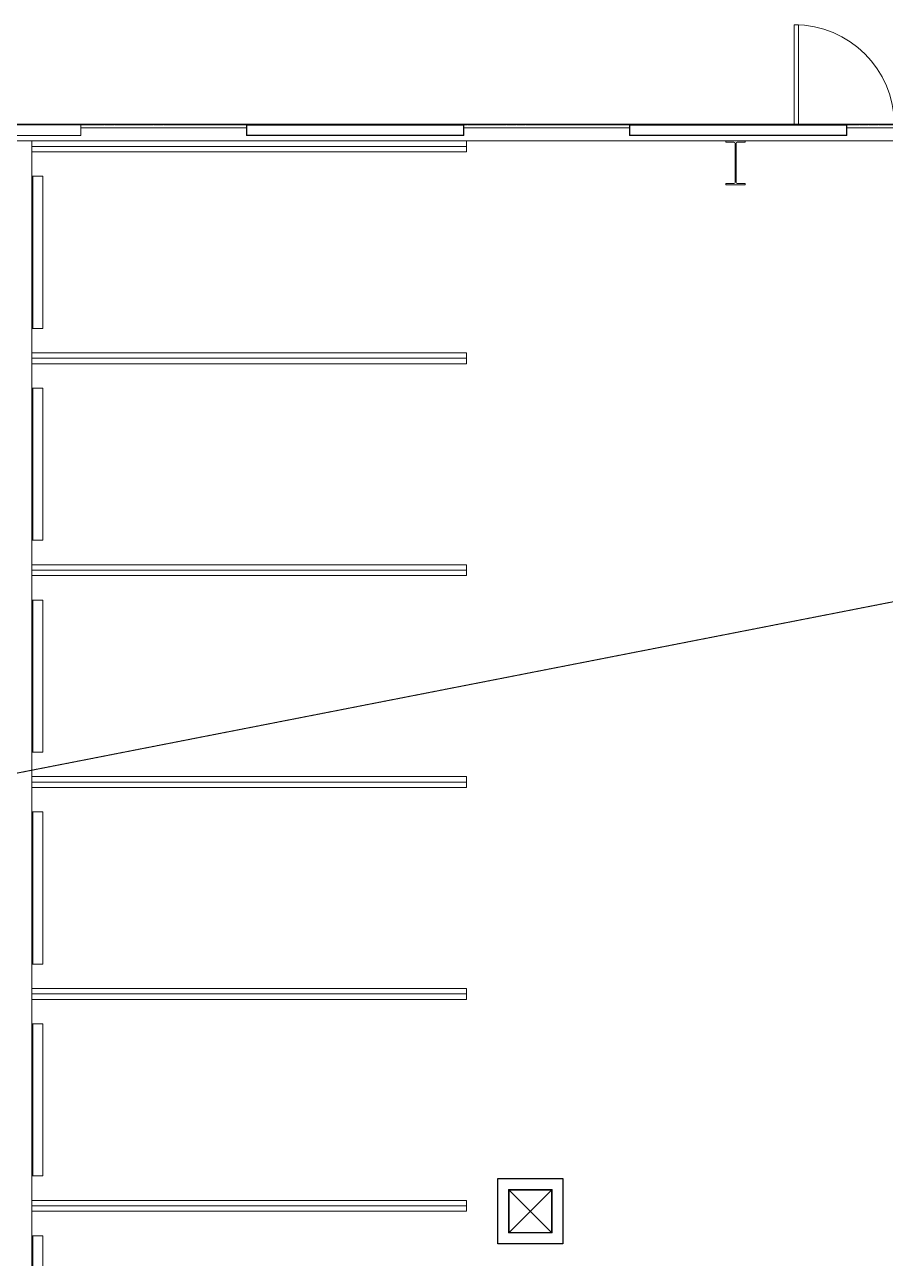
# Model space of a CAD drawing. Header units: millimetres. Extents: x -677815 to 476396, y -125373 to 39000.
# Drawn here: x 123554 to 131473, y 9567 to 20920 of the extents above; entities that cross this region are included whole.
import ezdxf

# ---------------------------------------------------------------- set-up
doc = ezdxf.new("R2010")
doc.units = ezdxf.units.MM
for name, pattern in [('Xref building Toll$0$_SBA Dash - Loose', [5, 3, -2]), ('Xref building Toll$0$_SBA Dash Dot - Loose', [6, 4, -1, 0, -1]), ('Xref building Toll$0$Grid Line', [22.225, 12.7, -3.175, 3.175, -3.175])]:
    doc.linetypes.add(name, pattern=pattern)
for name, color, linetype, lineweight in [('AM_BOR', 4, 'Continuous', 25), ('Xref building Toll$0$A-DETL', 90, 'Continuous', 9), ('Xref building Toll$0$A-DOOR', 31, 'Continuous', 9), ('Xref building Toll$0$A-FLOR', 192, 'Continuous', 25), ('Xref building Toll$0$A-GLAZ', 151, 'Continuous', 9), ('Xref building Toll$0$A-WALL', 113, 'Continuous', 9), ('Xref building Toll$0$C-PRKG', 70, 'Continuous', 9), ('Xref building Toll$0$P-SANR-FIXT', 6, 'Continuous', 9), ('Xref building Toll$0$P-SANR-FIXT-HDLN', 131, 'Continuous', 9), ('Xref building Toll$0$S-COLS', 52, 'Continuous', 9)]:
    doc.layers.add(name, color=color, linetype=linetype, lineweight=lineweight)
doc.layers.add('Xref building Toll$0$S-GRID', color=8, linetype='Continuous')

# ---------------------------------------------------------------- blocks, each defined once
blk = doc.blocks.new('Xref building Toll$0$Toll Grids')
at = {"layer": 'Xref building Toll$0$S-GRID', "linetype": 'Xref building Toll$0$Grid Line'}
blk.add_line((107519.9, 20000), (163674.6, 20000), dxfattribs=at)
blk = doc.blocks.new('Xref building Toll$0$_SBA Linear Single Parking 90_2 - MHE1-1674282-MASTER GROUND FLOOR')
at = {"layer": 'Xref building Toll$0$C-PRKG'}
for p, q in [((3900, 0), (5850, 0)), ((5575, 0), (4175, 0)), ((5575, 0), (4175, 0)), ((5800, -4000), (5800, 0)), ((5800, -4000), (5800, 0)), ((5850, 0), (7800, 0)), ((5850, 0), (5850, -4000)), ((5850, 0), (5850, -4000)), ((5900, -4000), (5900, 0)), ((5900, -4000), (5900, 0)), ((6125, -4.5), (6125, 0)), ((6125, 0), (6125, 0)), ((6125, 0), (6125, -100)), ((7525, 0), (6125, 0)), ((7525, 0), (6125, 0)), ((7850, 0), (7750, 0)), ((7750, 0), (7750, -4000)), ((7750, -4000), (7750, 0)), ((7750, 0), (7850, 0)), ((7750, 0), (7750, 0)), ((7750, -4000), (7750, 0)), ((7800, 0), (9750, 0)), ((7800, 0), (7800, -4000)), ((7800, 0), (7800, -4000)), ((7850, -4000), (7850, 0)), ((7850, 0), (7850, -4000)), ((7850, 0), (7850, 0)), ((7850, -4000), (7850, 0)), ((8075, -4.5), (8075, 0)), ((8075, 0), (8075, 0)), ((8075, 0), (8075, -100)), ((9475, 0), (8075, 0)), ((9475, 0), (8075, 0)), ((9800, 0), (9700, 0)), ((9700, 0), (9700, -4000)), ((9700, -4000), (9700, 0)), ((9700, 0), (9800, 0)), ((9700, 0), (9700, 0)), ((9800, 0), (9700, 0)), ((9700, 0), (9700, -4000)), ((9700, -4000), (9700, 0)), ((9700, 0), (9800, 0)), ((9700, 0), (9700, 0)), ((9750, 0), (11700, 0)), ((9750, 0), (9750, -4000)), ((9750, 0), (9750, -4000)), ((9800, -4000), (9800, 0)), ((9800, 0), (9800, -4000)), ((9800, 0), (9800, 0)), ((9800, -4000), (9800, 0)), ((9800, 0), (9800, -4000)), ((9800, 0), (9800, 0)), ((10025, -4.5), (10025, 0)), ((10025, 0), (10025, 0)), ((10025, 0), (10025, -100)), ((11425, 0), (10025, 0)), ((11425, 0), (10025, 0)), ((11750, 0), (11650, 0)), ((11650, 0), (11650, -4000)), ((11650, -4000), (11650, 0)), ((11650, 0), (11750, 0)), ((11650, 0), (11650, 0)), ((11750, 0), (11650, 0)), ((11650, 0), (11650, -4000)), ((11650, -4000), (11650, 0)), ((11650, 0), (11750, 0)), ((11650, 0), (11650, 0)), ((11700, 0), (13650, 0)), ((11700, 0), (11700, -4000)), ((11700, 0), (11700, -4000)), ((11750, -4000), (11750, 0)), ((11750, 0), (11750, -4000)), ((11750, 0), (11750, 0)), ((11750, -4000), (11750, 0)), ((11750, 0), (11750, -4000)), ((11750, 0), (11750, 0)), ((11975, -4.5), (11975, 0)), ((11975, 0), (11975, 0)), ((11975, 0), (11975, -100)), ((13375, 0), (11975, 0)), ((13375, 0), (11975, 0)), ((13700, 0), (13600, 0)), ((13600, 0), (13600, -4000)), ((13600, -4000), (13600, 0)), ((13600, 0), (13700, 0)), ((13600, 0), (13600, 0)), ((13700, 0), (13600, 0)), ((13600, 0), (13600, -4000)), ((13600, -4000), (13600, 0)), ((13600, 0), (13700, 0)), ((13600, 0), (13600, 0)), ((13650, 0), (15600, 0)), ((13650, 0), (13650, -4000)), ((13650, 0), (13650, -4000)), ((13700, -4000), (13700, 0)), ((13700, 0), (13700, -4000)), ((13700, 0), (13700, 0)), ((13700, -4000), (13700, 0)), ((13700, 0), (13700, -4000)), ((13700, 0), (13700, 0)), ((13925, -4.5), (13925, 0)), ((13925, 0), (13925, 0)), ((13925, 0), (13925, -100)), ((15325, 0), (13925, 0)), ((15325, 0), (13925, 0)), ((15650, 0), (15550, 0)), ((15550, 0), (15550, -4000)), ((15550, -4000), (15550, 0)), ((15550, 0), (15650, 0)), ((15550, 0), (15550, 0)), ((15600, 0), (15600, -4000)), ((15650, -4000), (15650, 0)), ((15650, 0), (15650, -4000)), ((15650, 0), (15650, 0)), ((5575, -9.5), (4175, -9.5)), ((4175, -9.5), (5575, -9.5)), ((4175, -100), (5575, -100)), ((4175, -100), (5575, -100)), ((5575, -100), (5575, 0)), ((5575, 0), (5575, 0)), ((5575, 0), (5575, -4.5)), ((5575, -4.5), (5575, -9.5)), ((5575, -9.5), (5575, -9.5)), ((5575, -9.5), (5575, -17.5)), ((5575, -17.5), (5575, -95)), ((5575, -100), (5575, -95)), ((5575, -100), (5575, -100)), ((5900, 0), (5800, 0)), ((5800, 0), (5800, -4000)), ((5800, 0), (5900, 0)), ((5800, 0), (5800, 0)), ((5900, 0), (5800, 0)), ((5800, 0), (5800, -4000)), ((5800, 0), (5900, 0)), ((5800, 0), (5800, 0)), ((5900, 0), (5900, -4000)), ((5900, 0), (5900, 0)), ((5900, 0), (5900, -4000)), ((5900, 0), (5900, 0)), ((6125, -9.5), (6125, -4.5)), ((7525, -9.5), (6125, -9.5)), ((6125, -9.5), (7525, -9.5)), ((6125, -17.5), (6125, -9.5)), ((6125, -9.5), (6125, -9.5)), ((6125, -95), (6125, -17.5)), ((6125, -95), (6125, -100)), ((6125, -100), (7525, -100)), ((6125, -100), (6125, -100)), ((6125, -100), (7525, -100)), ((7525, -100), (7525, 0)), ((7525, 0), (7525, 0)), ((7525, 0), (7525, -4.5)), ((7525, -4.5), (7525, -9.5)), ((7525, -9.5), (7525, -9.5)), ((7525, -9.5), (7525, -17.5)), ((7525, -17.5), (7525, -95)), ((7525, -100), (7525, -95)), ((7525, -100), (7525, -100)), ((7850, 0), (7750, 0)), ((7750, 0), (7750, -4000)), ((7750, 0), (7850, 0)), ((7750, 0), (7750, 0)), ((7850, 0), (7850, -4000)), ((7850, 0), (7850, 0)), ((8075, -9.5), (8075, -4.5)), ((9475, -9.5), (8075, -9.5)), ((8075, -9.5), (9475, -9.5)), ((8075, -17.5), (8075, -9.5)), ((8075, -9.5), (8075, -9.5)), ((8075, -95), (8075, -17.5)), ((8075, -95), (8075, -100)), ((8075, -100), (9475, -100)), ((8075, -100), (8075, -100)), ((8075, -100), (9475, -100)), ((9475, -100), (9475, 0)), ((9475, 0), (9475, 0)), ((9475, 0), (9475, -4.5)), ((9475, -4.5), (9475, -9.5)), ((9475, -9.5), (9475, -9.5)), ((9475, -9.5), (9475, -17.5)), ((9475, -17.5), (9475, -95)), ((9475, -100), (9475, -95)), ((9475, -100), (9475, -100)), ((10025, -9.5), (10025, -4.5)), ((11425, -9.5), (10025, -9.5)), ((10025, -9.5), (11425, -9.5)), ((10025, -17.5), (10025, -9.5)), ((10025, -9.5), (10025, -9.5)), ((10025, -95), (10025, -17.5)), ((10025, -95), (10025, -100)), ((10025, -100), (11425, -100)), ((10025, -100), (10025, -100)), ((10025, -100), (11425, -100)), ((11425, -100), (11425, 0)), ((11425, 0), (11425, 0)), ((11425, 0), (11425, -4.5)), ((11425, -4.5), (11425, -9.5)), ((11425, -9.5), (11425, -9.5)), ((11425, -9.5), (11425, -17.5)), ((11425, -17.5), (11425, -95)), ((11425, -100), (11425, -95)), ((11425, -100), (11425, -100)), ((11975, -9.5), (11975, -4.5)), ((13375, -9.5), (11975, -9.5)), ((11975, -9.5), (13375, -9.5)), ((11975, -17.5), (11975, -9.5)), ((11975, -9.5), (11975, -9.5)), ((11975, -95), (11975, -17.5)), ((11975, -95), (11975, -100)), ((11975, -100), (13375, -100)), ((11975, -100), (11975, -100)), ((11975, -100), (13375, -100)), ((13375, -100), (13375, 0)), ((13375, 0), (13375, 0)), ((13375, 0), (13375, -4.5)), ((13375, -4.5), (13375, -9.5)), ((13375, -9.5), (13375, -9.5)), ((13375, -9.5), (13375, -17.5)), ((13375, -17.5), (13375, -95)), ((13375, -100), (13375, -95)), ((13375, -100), (13375, -100)), ((13925, -9.5), (13925, -4.5)), ((15325, -9.5), (13925, -9.5)), ((13925, -9.5), (15325, -9.5)), ((13925, -17.5), (13925, -9.5)), ((13925, -9.5), (13925, -9.5)), ((13925, -95), (13925, -17.5)), ((13925, -95), (13925, -100)), ((13925, -100), (15325, -100)), ((13925, -100), (13925, -100)), ((13925, -100), (15325, -100)), ((15325, -100), (15325, 0)), ((15325, 0), (15325, 0)), ((15325, 0), (15325, -4.5)), ((15325, -4.5), (15325, -9.5)), ((15325, -9.5), (15325, -9.5)), ((15325, -9.5), (15325, -17.5)), ((15325, -17.5), (15325, -95)), ((15325, -100), (15325, -95)), ((15325, -100), (15325, -100)), ((5800, -4000), (5900, -4000)), ((5900, -4000), (5800, -4000)), ((5800, -4000), (5800, -4000)), ((5800, -4000), (5900, -4000)), ((5900, -4000), (5800, -4000)), ((5800, -4000), (5800, -4000)), ((5900, -4000), (5900, -4000)), ((5900, -4000), (5900, -4000)), ((7750, -4000), (7850, -4000)), ((7850, -4000), (7750, -4000)), ((7750, -4000), (7750, -4000)), ((7750, -4000), (7850, -4000)), ((7850, -4000), (7750, -4000)), ((7750, -4000), (7750, -4000)), ((7850, -4000), (7850, -4000)), ((7850, -4000), (7850, -4000)), ((9700, -4000), (9800, -4000)), ((9800, -4000), (9700, -4000)), ((9700, -4000), (9700, -4000)), ((9700, -4000), (9800, -4000)), ((9800, -4000), (9700, -4000)), ((9700, -4000), (9700, -4000)), ((9800, -4000), (9800, -4000)), ((9800, -4000), (9800, -4000)), ((11650, -4000), (11750, -4000)), ((11750, -4000), (11650, -4000)), ((11650, -4000), (11650, -4000)), ((11650, -4000), (11750, -4000)), ((11750, -4000), (11650, -4000)), ((11650, -4000), (11650, -4000)), ((11750, -4000), (11750, -4000)), ((11750, -4000), (11750, -4000)), ((13600, -4000), (13700, -4000)), ((13700, -4000), (13600, -4000)), ((13600, -4000), (13600, -4000)), ((13600, -4000), (13700, -4000)), ((13700, -4000), (13600, -4000)), ((13600, -4000), (13600, -4000)), ((13700, -4000), (13700, -4000)), ((13700, -4000), (13700, -4000)), ((15550, -4000), (15650, -4000)), ((15650, -4000), (15550, -4000)), ((15550, -4000), (15550, -4000)), ((15650, -4000), (15650, -4000))]:
    blk.add_line(p, q, dxfattribs=at)
blk = doc.blocks.new('Xref building Toll$0$UB-Universal Beam-Column - C1_5_410-2140336-MASTER GROUND FLOOR')
at = {"layer": 'Xref building Toll$0$S-COLS', "lineweight": 18}
for p, q in [((89, 201.5), (-89, 201.5)), ((-89, 201.5), (-89, 190.5)), ((-89, 190.5), (-15.65, 190.5)), ((-4.25, 179.1), (-4.25, -179.1)), ((4.25, -179.1), (4.25, 179.1)), ((15.65, 190.5), (89, 190.5)), ((89, 190.5), (89, 201.5)), ((-15.65, -190.5), (-89, -190.5)), ((-89, -190.5), (-89, -201.5)), ((-89, -201.5), (89, -201.5)), ((89, -190.5), (15.65, -190.5)), ((89, -201.5), (89, -190.5))]:
    blk.add_line(p, q, dxfattribs=at)
at = {"layer": 'Xref building Toll$0$S-COLS'}
for p, q in [((-89, 201.5), (-89, 201.5)), ((-89, 190.5), (-89, 190.5)), ((89, 201.5), (89, 201.5)), ((89, 190.5), (89, 190.5)), ((-89, -190.5), (-89, -190.5)), ((-89, -201.5), (-89, -201.5)), ((89, -190.5), (89, -190.5)), ((89, -201.5), (89, -201.5))]:
    blk.add_line(p, q, dxfattribs=at)
at = {"layer": 'Xref building Toll$0$S-COLS', "lineweight": 18}
for centre, start, end in [((-15.65, 179.1), 0, 90), ((15.65, 179.1), 90, 180), ((-15.65, -179.1), 270, 0), ((15.65, -179.1), 180, 270)]:
    blk.add_arc(centre, 11.4, start, end, dxfattribs=at)
blk = doc.blocks.new('Xref building Toll$0$_SBA 1SWING SPDoor 01a - 920W x 2040H WD-V286-MASTER GROUND FLOOR')
at = {"layer": 'Xref building Toll$0$A-DOOR'}
for p, q in [((420, -75), (420, -995)), ((460, -995), (460, -75)), ((460, -995), (420, -995))]:
    blk.add_line(p, q, dxfattribs=at)
blk.add_arc((460, -75), 920, 180, 270, dxfattribs=at)
blk = doc.blocks.new('Xref building Toll$0$Louvre_WPL100 - Louvre_WPL100 3-V288-MASTER GROUND FLOOR')
at = {"layer": 'Xref building Toll$0$A-GLAZ'}
for p, q in [((-347, 14.5), (-375, 14.5)), ((-375, 14.5), (-375, -85.5)), ((-372, -82.5), (-372, 11.5)), ((-372, 11.5), (-347, 11.5)), ((-347, 11.5), (-372, 11.5)), ((-347, 11.5), (-347, 14.5)), ((-347, 11.5), (-347, 14.5)), ((1597, 14.5), (-347, 14.5)), ((-347, 11.5), (1597, 11.5)), ((1625, 14.5), (1597, 14.5)), ((1597, 14.5), (1597, 11.5)), ((1597, 11.5), (1597, 14.5)), ((1597, 11.5), (1622, 11.5)), ((1622, 11.5), (1597, 11.5)), ((1622, 11.5), (1622, -82.5)), ((1625, -85.5), (1625, 14.5)), ((-375, -85.5), (-347, -85.5)), ((-347, -82.5), (-372, -82.5)), ((-372, -82.5), (-347, -82.5)), ((-347, -85.5), (-347, -82.5)), ((1597, -82.5), (-347, -82.5)), ((-347, -85.5), (-347, -82.5)), ((-347, -85.5), (1597, -85.5)), ((1622, -82.5), (1597, -82.5)), ((1597, -82.5), (1597, -85.5)), ((1597, -82.5), (1622, -82.5)), ((1597, -85.5), (1597, -82.5)), ((1597, -85.5), (1625, -85.5))]:
    blk.add_line(p, q, dxfattribs=at)
blk = doc.blocks.new('Xref building Toll$0$Louvre_WPL100 - Louvre_WPL100 3-V287-MASTER GROUND FLOOR')
at = {"layer": 'Xref building Toll$0$A-GLAZ'}
for p, q in [((-375, 14.5), (1625, 14.5)), ((-375, -85.5), (-375, 14.5)), ((1625, 14.5), (1625, -85.5)), ((1625, -85.5), (-375, -85.5))]:
    blk.add_line(p, q, dxfattribs=at)
blk = doc.blocks.new('Xref building Toll$0$IVS-PLF-Floor Based-Site Sump Pit - 300x300x300mm-1634715-MASTER GROUND FLOOR')
at = {"layer": 'Xref building Toll$0$P-SANR-FIXT'}
for p, q in [((-200, 200), (200, 200)), ((-200, -200), (-200, 200)), ((195, 195), (-195, 195)), ((-195, 195), (-195, -195)), ((195, -195), (195, 195)), ((200, 200), (200, -200)), ((200, -200), (-200, -200)), ((-195, -195), (195, -195))]:
    blk.add_line(p, q, dxfattribs=at)
at = {"layer": 'Xref building Toll$0$P-SANR-FIXT-HDLN'}
for p, q in [((-195, -195), (195, 195)), ((-195, 195), (195, -195))]:
    blk.add_line(p, q, dxfattribs=at)
blk = doc.blocks.new('Xref building Toll$0$building block 28092016')
at = {"layer": 'Xref building Toll$0$A-DETL', "linetype": 'Xref building Toll$0$_SBA Dash - Loose'}
for p, q in [((774299, -651499), (876542, -651499)), ((876542, -651499), (774299, -671499))]:
    blk.add_line(p, q, dxfattribs=at)
at = {"layer": 'Xref building Toll$0$A-FLOR'}
for p, q in [((850457, -661199), (851057, -661199)), ((850457, -661799), (850457, -661199)), ((851057, -661199), (851057, -661799)), ((851057, -661799), (850457, -661799))]:
    blk.add_line(p, q, dxfattribs=at)
at = {"layer": 'Xref building Toll$0$A-WALL', "lineweight": 18}
for p, q in [((848173, -651499), (846620, -651499)), ((846620, -651528), (848145, -651528)), ((851698, -651499), (850117, -651499)), ((850145, -651528), (851670, -651528)), ((855223, -651499), (853642, -651499)), ((853670, -651528), (855195, -651528))]:
    blk.add_line(p, q, dxfattribs=at)
at = {"layer": 'Xref building Toll$0$A-WALL'}
for p, q in [((852556, -651649), (843770, -651649)), ((859690, -651649), (852734, -651649))]:
    blk.add_line(p, q, dxfattribs=at)
at = {"layer": 'Xref building Toll$0$S-GRID', "linetype": 'Xref building Toll$0$_SBA Dash Dot - Loose'}
blk.add_line((879414, -651499), (830296, -651499), dxfattribs=at)
at = {"layer": 'Xref building Toll$0$A-DOOR', "rotation": 180}
blk.add_blockref('Xref building Toll$0$_SBA 1SWING SPDoor 01a - 920W x 2040H WD-V286-MASTER GROUND FLOOR', (853645, -651574), dxfattribs=at)
at = {"layer": 'Xref building Toll$0$A-GLAZ'}
for name, p in [('Xref building Toll$0$Louvre_WPL100 - Louvre_WPL100 3-V287-MASTER GROUND FLOOR', (844995, -651514)), ('Xref building Toll$0$Louvre_WPL100 - Louvre_WPL100 3-V288-MASTER GROUND FLOOR', (848520, -651514)), ('Xref building Toll$0$Louvre_WPL100 - Louvre_WPL100 3-V288-MASTER GROUND FLOOR', (852045, -651514))]:
    blk.add_blockref(name, p, dxfattribs=at)
at = {"layer": 'Xref building Toll$0$C-PRKG', "rotation": 90}
blk.add_blockref('Xref building Toll$0$_SBA Linear Single Parking 90_2 - MHE1-1674282-MASTER GROUND FLOOR', (846170, -667299), dxfattribs=at)
at = {"layer": 'Xref building Toll$0$P-SANR-FIXT'}
blk.add_blockref('Xref building Toll$0$IVS-PLF-Floor Based-Site Sump Pit - 300x300x300mm-1634715-MASTER GROUND FLOOR', (850757, -661499), dxfattribs=at)
at = {"layer": 'Xref building Toll$0$S-COLS'}
blk.add_blockref('Xref building Toll$0$UB-Universal Beam-Column - C1_5_410-2140336-MASTER GROUND FLOOR', (852645, -651851), dxfattribs=at)
blk = doc.blocks.new('Xref building Toll')
for name, p in [('Xref building Toll$0$Toll Grids', (0, 0)), ('Xref building Toll$0$building block 28092016', (-722550, 671499))]:
    blk.add_blockref(name, p)

msp = doc.modelspace()

# ---------------------------------------------------------------- block references
at = {"layer": 'AM_BOR'}
msp.add_blockref('Xref building Toll', (0, 0), dxfattribs=at)

doc.saveas('drawing.dxf')
